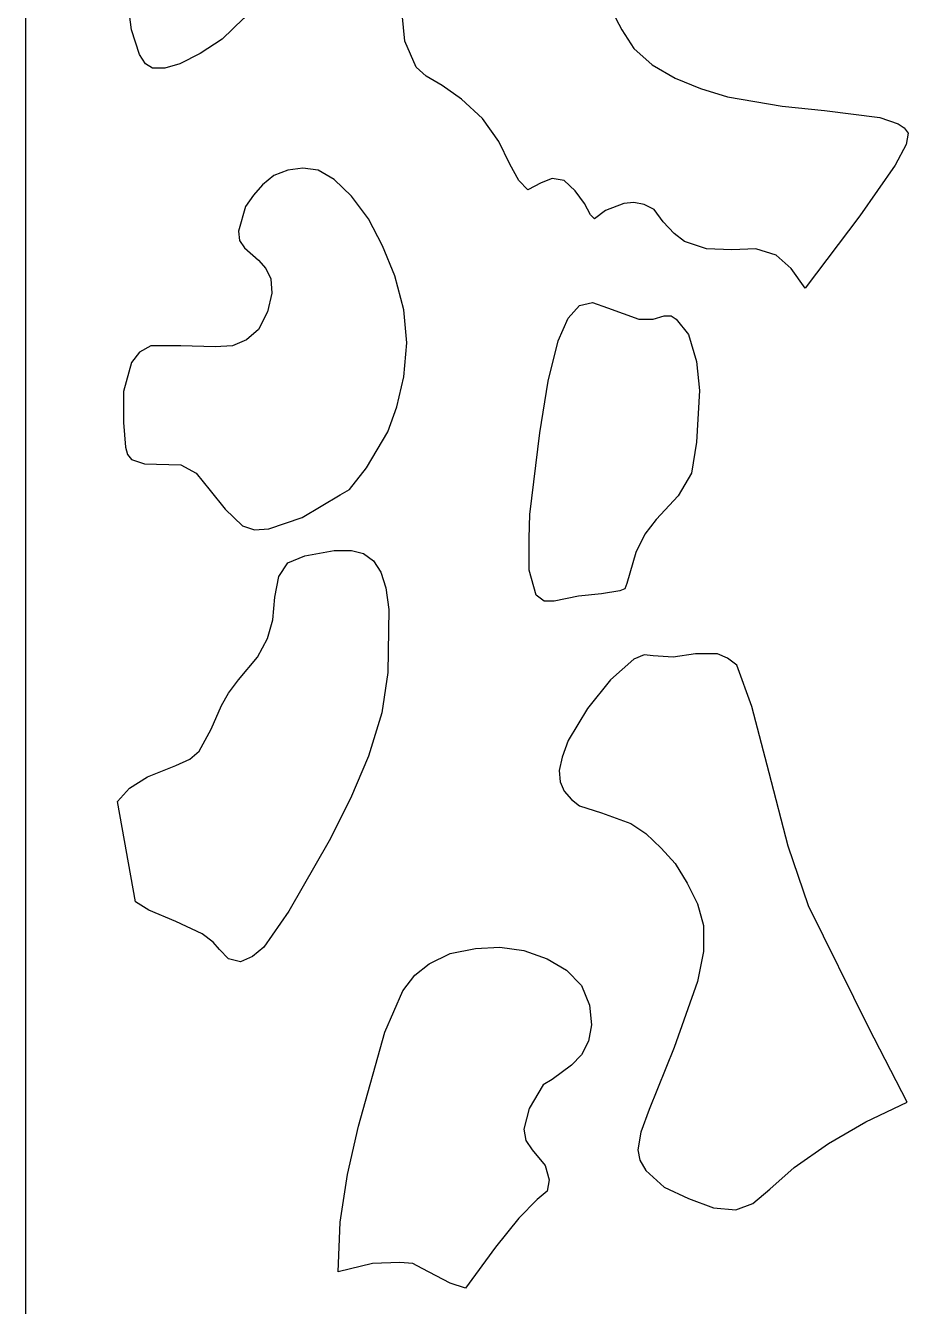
# Model space of a CAD drawing. Header units: centimetres. Extents: x -27 to -21, y -9 to 9.
# Drawn here: x -26.999 to -25.037, y 1.07 to 3.874 of the extents above; entities that cross this region are included whole.
import ezdxf

# ---------------------------------------------------------------- set-up
doc = ezdxf.new("R2010")
doc.units = ezdxf.units.CM
doc.header["$MEASUREMENT"] = 0
doc.layers.add('layer 1', color=7, linetype='Continuous')

msp = doc.modelspace()

# ---------------------------------------------------------------- linework, layer by layer
at = {"layer": 'layer 1', "color": 250, "lineweight": 30}
for points, knots in [([(-21.00043, -8.99444), (-21.00043, -8.99444), (-26.99914, -8.99536), (-26.99914, -8.99536), (-26.99914, -8.99536), (-26.99914, -8.99536), (-26.99914, 9.00077), (-26.99914, 9.00077), (-26.99914, 9.00077), (-26.99914, 9.00077), (-21.00043, 9.00077), (-21.00043, 9.00077), (-21.00043, 9.00077), (-21.00043, 9.00077), (-21.00043, -8.99444), (-21.00043, -8.99444)], [0, 0, 0, 0, 0.2, 0.2, 0.2, 0.2, 0.4, 0.4, 0.4, 0.4, 0.6, 0.6, 0.6, 0.6, 1, 1, 1, 1]), ([(-26.28629, 4.11784), (-26.28629, 4.11784), (-26.23097, 4.0522), (-26.23097, 4.0522), (-26.23097, 4.0522), (-26.23097, 4.0522), (-26.19364, 3.98896), (-26.19364, 3.98896), (-26.19364, 3.98896), (-26.19364, 3.98896), (-26.18264, 3.95946), (-26.18264, 3.95946), (-26.18264, 3.95946), (-26.18264, 3.95946), (-26.17798, 3.93014), (-26.17798, 3.93014), (-26.17798, 3.93014), (-26.17798, 3.93014), (-26.16931, 3.8396), (-26.16931, 3.8396), (-26.16931, 3.8396), (-26.16931, 3.8396), (-26.14499, 3.783), (-26.14499, 3.783), (-26.14499, 3.783), (-26.14499, 3.783), (-26.12299, 3.76272), (-26.12299, 3.76272), (-26.12299, 3.76272), (-26.12299, 3.76272), (-26.08766, 3.74243), (-26.08766, 3.74243), (-26.08766, 3.74243), (-26.08766, 3.74243), (-26.04567, 3.71293), (-26.04567, 3.71293), (-26.04567, 3.71293), (-26.04567, 3.71293), (-25.99935, 3.66997), (-25.99935, 3.66997), (-25.99935, 3.66997), (-25.99935, 3.66997), (-25.96402, 3.62018), (-25.96402, 3.62018), (-25.96402, 3.62018), (-25.96402, 3.62018), (-25.9397, 3.5704), (-25.9397, 3.5704), (-25.9397, 3.5704), (-25.9397, 3.5704), (-25.92003, 3.53426), (-25.92003, 3.53426), (-25.92003, 3.53426), (-25.92003, 3.53426), (-25.90004, 3.51398), (-25.90004, 3.51398), (-25.90004, 3.51398), (-25.90004, 3.51398), (-25.87138, 3.52965), (-25.87138, 3.52965), (-25.87138, 3.52965), (-25.87138, 3.52965), (-25.84705, 3.53887), (-25.84705, 3.53887), (-25.84705, 3.53887), (-25.84705, 3.53887), (-25.82072, 3.53426), (-25.82072, 3.53426), (-25.82072, 3.53426), (-25.82072, 3.53426), (-25.79639, 3.51158), (-25.79639, 3.51158), (-25.79639, 3.51158), (-25.79639, 3.51158), (-25.7764, 3.48448), (-25.7764, 3.48448), (-25.7764, 3.48448), (-25.7764, 3.48448), (-25.76307, 3.45958), (-25.76307, 3.45958), (-25.76307, 3.45958), (-25.76307, 3.45958), (-25.7544, 3.45055), (-25.7544, 3.45055), (-25.7544, 3.45055), (-25.7544, 3.45055), (-25.73008, 3.46862), (-25.73008, 3.46862), (-25.73008, 3.46862), (-25.73008, 3.46862), (-25.69042, 3.48448), (-25.69042, 3.48448), (-25.69042, 3.48448), (-25.69042, 3.48448), (-25.66842, 3.48669), (-25.66842, 3.48669), (-25.66842, 3.48669), (-25.66842, 3.48669), (-25.64609, 3.48226), (-25.64609, 3.48226), (-25.64609, 3.48226), (-25.64609, 3.48226), (-25.6241, 3.47102), (-25.6241, 3.47102), (-25.6241, 3.47102), (-25.6241, 3.47102), (-25.60444, 3.44373), (-25.60444, 3.44373), (-25.60444, 3.44373), (-25.60444, 3.44373), (-25.58011, 3.41883), (-25.58011, 3.41883), (-25.58011, 3.41883), (-25.58011, 3.41883), (-25.55778, 3.40076), (-25.55778, 3.40076), (-25.55778, 3.40076), (-25.55778, 3.40076), (-25.50946, 3.38491), (-25.50946, 3.38491), (-25.50946, 3.38491), (-25.50946, 3.38491), (-25.45413, 3.38269), (-25.45413, 3.38269), (-25.45413, 3.38269), (-25.45413, 3.38269), (-25.40115, 3.38491), (-25.40115, 3.38491), (-25.40115, 3.38491), (-25.40115, 3.38491), (-25.35716, 3.37145), (-25.35716, 3.37145), (-25.35716, 3.37145), (-25.35716, 3.37145), (-25.32416, 3.34194), (-25.32416, 3.34194), (-25.32416, 3.34194), (-25.32416, 3.34194), (-25.29317, 3.29898), (-25.29317, 3.29898), (-25.29317, 3.29898), (-25.29317, 3.29898), (-25.17386, 3.45737), (-25.17386, 3.45737), (-25.17386, 3.45737), (-25.17386, 3.45737), (-25.09655, 3.56819), (-25.09655, 3.56819), (-25.09655, 3.56819), (-25.09655, 3.56819), (-25.07255, 3.61336), (-25.07255, 3.61336), (-25.07255, 3.61336), (-25.07255, 3.61336), (-25.06788, 3.63825), (-25.06788, 3.63825), (-25.06788, 3.63825), (-25.06788, 3.63825), (-25.07688, 3.64969), (-25.07688, 3.64969), (-25.07688, 3.64969), (-25.07688, 3.64969), (-25.09021, 3.65872), (-25.09021, 3.65872), (-25.09021, 3.65872), (-25.09021, 3.65872), (-25.12987, 3.67218), (-25.12987, 3.67218), (-25.12987, 3.67218), (-25.12987, 3.67218), (-25.25118, 3.68804), (-25.25118, 3.68804), (-25.25118, 3.68804), (-25.25118, 3.68804), (-25.34383, 3.69707), (-25.34383, 3.69707), (-25.34383, 3.69707), (-25.34383, 3.69707), (-25.46313, 3.71754), (-25.46313, 3.71754), (-25.46313, 3.71754), (-25.46313, 3.71754), (-25.52279, 3.73561), (-25.52279, 3.73561), (-25.52279, 3.73561), (-25.52279, 3.73561), (-25.57777, 3.75829), (-25.57777, 3.75829), (-25.57777, 3.75829), (-25.57777, 3.75829), (-25.62843, 3.78761), (-25.62843, 3.78761), (-25.62843, 3.78761), (-25.62843, 3.78761), (-25.66842, 3.82375), (-25.66842, 3.82375), (-25.66842, 3.82375), (-25.66842, 3.82375), (-25.69475, 3.8645), (-25.69475, 3.8645), (-25.69475, 3.8645), (-25.69475, 3.8645), (-25.71475, 3.90303), (-25.71475, 3.90303), (-25.71475, 3.90303), (-25.71475, 3.90303), (-25.73241, 3.96628), (-25.73241, 3.96628), (-25.73241, 3.96628), (-25.73241, 3.96628), (-25.73441, 4.00703), (-25.73441, 4.00703), (-25.73441, 4.00703), (-25.73441, 4.00703), (-25.73241, 4.02288), (-25.73241, 4.02288), (-25.73241, 4.02288), (-25.73241, 4.02288), (-25.75674, 4.04556), (-25.75674, 4.04556), (-25.75674, 4.04556), (-25.75674, 4.04556), (-25.80306, 4.09977), (-25.80306, 4.09977), (-25.80306, 4.09977), (-25.80306, 4.09977), (-25.85605, 4.1857), (-25.85605, 4.1857), (-25.85605, 4.1857), (-25.85605, 4.1857), (-25.88238, 4.23548), (-25.88238, 4.23548), (-25.88238, 4.23548), (-25.88238, 4.23548), (-25.90004, 4.29209), (-25.90004, 4.29209), (-25.90004, 4.29209), (-25.90004, 4.29209), (-25.91337, 4.39608), (-25.91337, 4.39608), (-25.91337, 4.39608), (-25.91337, 4.39608), (-25.9087, 4.47979), (-25.9087, 4.47979), (-25.9087, 4.47979), (-25.9087, 4.47979), (-25.90437, 4.55668), (-25.90437, 4.55668), (-25.90437, 4.55668), (-25.90437, 4.55668), (-25.9087, 4.6404), (-25.9087, 4.6404), (-25.9087, 4.6404), (-25.9087, 4.6404), (-25.92637, 4.67893), (-25.92637, 4.67893), (-25.92637, 4.67893), (-25.92637, 4.67893), (-25.95736, 4.71046), (-25.95736, 4.71046), (-25.95736, 4.71046), (-25.95736, 4.71046), (-25.99702, 4.73093), (-25.99702, 4.73093), (-25.99702, 4.73093), (-25.99702, 4.73093), (-26.04801, 4.74218), (-26.04801, 4.74218), (-26.04801, 4.74218), (-26.04801, 4.74218), (-26.09633, 4.74218), (-26.09633, 4.74218), (-26.09633, 4.74218), (-26.09633, 4.74218), (-26.14265, 4.73535), (-26.14265, 4.73535), (-26.14265, 4.73535), (-26.14265, 4.73535), (-26.18464, 4.71728), (-26.18464, 4.71728), (-26.18464, 4.71728), (-26.18464, 4.71728), (-26.2113, 4.69239), (-26.2113, 4.69239), (-26.2113, 4.69239), (-26.2113, 4.69239), (-26.22663, 4.66068), (-26.22663, 4.66068), (-26.22663, 4.66068), (-26.22663, 4.66068), (-26.23563, 4.62675), (-26.23563, 4.62675), (-26.23563, 4.62675), (-26.23563, 4.62675), (-26.23763, 4.55447), (-26.23763, 4.55447), (-26.23763, 4.55447), (-26.23763, 4.55447), (-26.23763, 4.4844), (-26.23763, 4.4844), (-26.23763, 4.4844), (-26.23763, 4.4844), (-26.2443, 4.45048), (-26.2443, 4.45048), (-26.2443, 4.45048), (-26.2443, 4.45048), (-26.25963, 4.41655), (-26.25963, 4.41655), (-26.25963, 4.41655), (-26.25963, 4.41655), (-26.32395, 4.30795), (-26.32395, 4.30795), (-26.32395, 4.30795), (-26.32395, 4.30795), (-26.34128, 4.26259), (-26.34128, 4.26259), (-26.34128, 4.26259), (-26.34128, 4.26259), (-26.34594, 4.21962), (-26.34594, 4.21962), (-26.34594, 4.21962), (-26.34594, 4.21962), (-26.33494, 4.17888), (-26.33494, 4.17888), (-26.33494, 4.17888), (-26.33494, 4.17888), (-26.31495, 4.14735), (-26.31495, 4.14735), (-26.31495, 4.14735), (-26.31495, 4.14735), (-26.28629, 4.11784), (-26.28629, 4.11784)], [0, 0, 0, 0, 0.0119048, 0.0119048, 0.0119048, 0.0119048, 0.0238095, 0.0238095, 0.0238095, 0.0238095, 0.0357143, 0.0357143, 0.0357143, 0.0357143, 0.047619, 0.047619, 0.047619, 0.047619, 0.0595238, 0.0595238, 0.0595238, 0.0595238, 0.0714286, 0.0714286, 0.0714286, 0.0714286, 0.0833333, 0.0833333, 0.0833333, 0.0833333, 0.0952381, 0.0952381, 0.0952381, 0.0952381, 0.1071429, 0.1071429, 0.1071429, 0.1071429, 0.1190476, 0.1190476, 0.1190476, 0.1190476, 0.1309524, 0.1309524, 0.1309524, 0.1309524, 0.1428571, 0.1428571, 0.1428571, 0.1428571, 0.1547619, 0.1547619, 0.1547619, 0.1547619, 0.1666667, 0.1666667, 0.1666667, 0.1666667, 0.1785714, 0.1785714, 0.1785714, 0.1785714, 0.1904762, 0.1904762, 0.1904762, 0.1904762, 0.202381, 0.202381, 0.202381, 0.202381, 0.2142857, 0.2142857, 0.2142857, 0.2142857, 0.2261905, 0.2261905, 0.2261905, 0.2261905, 0.2380952, 0.2380952, 0.2380952, 0.2380952, 0.25, 0.25, 0.25, 0.25, 0.2619048, 0.2619048, 0.2619048, 0.2619048, 0.2738095, 0.2738095, 0.2738095, 0.2738095, 0.2857143, 0.2857143, 0.2857143, 0.2857143, 0.297619, 0.297619, 0.297619, 0.297619, 0.3095238, 0.3095238, 0.3095238, 0.3095238, 0.3214286, 0.3214286, 0.3214286, 0.3214286, 0.3333333, 0.3333333, 0.3333333, 0.3333333, 0.3452381, 0.3452381, 0.3452381, 0.3452381, 0.3571429, 0.3571429, 0.3571429, 0.3571429, 0.3690476, 0.3690476, 0.3690476, 0.3690476, 0.3809524, 0.3809524, 0.3809524, 0.3809524, 0.3928571, 0.3928571, 0.3928571, 0.3928571, 0.4047619, 0.4047619, 0.4047619, 0.4047619, 0.4166667, 0.4166667, 0.4166667, 0.4166667, 0.4285714, 0.4285714, 0.4285714, 0.4285714, 0.4404762, 0.4404762, 0.4404762, 0.4404762, 0.452381, 0.452381, 0.452381, 0.452381, 0.4642857, 0.4642857, 0.4642857, 0.4642857, 0.4761905, 0.4761905, 0.4761905, 0.4761905, 0.4880952, 0.4880952, 0.4880952, 0.4880952, 0.5, 0.5, 0.5, 0.5, 0.5119048, 0.5119048, 0.5119048, 0.5119048, 0.5238095, 0.5238095, 0.5238095, 0.5238095, 0.5357143, 0.5357143, 0.5357143, 0.5357143, 0.547619, 0.547619, 0.547619, 0.547619, 0.5595238, 0.5595238, 0.5595238, 0.5595238, 0.5714286, 0.5714286, 0.5714286, 0.5714286, 0.5833333, 0.5833333, 0.5833333, 0.5833333, 0.5952381, 0.5952381, 0.5952381, 0.5952381, 0.6071429, 0.6071429, 0.6071429, 0.6071429, 0.6190476, 0.6190476, 0.6190476, 0.6190476, 0.6309524, 0.6309524, 0.6309524, 0.6309524, 0.6428571, 0.6428571, 0.6428571, 0.6428571, 0.6547619, 0.6547619, 0.6547619, 0.6547619, 0.6666667, 0.6666667, 0.6666667, 0.6666667, 0.6785714, 0.6785714, 0.6785714, 0.6785714, 0.6904762, 0.6904762, 0.6904762, 0.6904762, 0.702381, 0.702381, 0.702381, 0.702381, 0.7142857, 0.7142857, 0.7142857, 0.7142857, 0.7261905, 0.7261905, 0.7261905, 0.7261905, 0.7380952, 0.7380952, 0.7380952, 0.7380952, 0.75, 0.75, 0.75, 0.75, 0.7619048, 0.7619048, 0.7619048, 0.7619048, 0.7738095, 0.7738095, 0.7738095, 0.7738095, 0.7857143, 0.7857143, 0.7857143, 0.7857143, 0.797619, 0.797619, 0.797619, 0.797619, 0.8095238, 0.8095238, 0.8095238, 0.8095238, 0.8214286, 0.8214286, 0.8214286, 0.8214286, 0.8333333, 0.8333333, 0.8333333, 0.8333333, 0.8452381, 0.8452381, 0.8452381, 0.8452381, 0.8571429, 0.8571429, 0.8571429, 0.8571429, 0.8690476, 0.8690476, 0.8690476, 0.8690476, 0.8809524, 0.8809524, 0.8809524, 0.8809524, 0.8928571, 0.8928571, 0.8928571, 0.8928571, 0.9047619, 0.9047619, 0.9047619, 0.9047619, 0.9166667, 0.9166667, 0.9166667, 0.9166667, 0.9285714, 0.9285714, 0.9285714, 0.9285714, 0.9404762, 0.9404762, 0.9404762, 0.9404762, 0.952381, 0.952381, 0.952381, 0.952381, 0.9642857, 0.9642857, 0.9642857, 0.9642857, 0.9761905, 0.9761905, 0.9761905, 0.9761905, 1, 1, 1, 1]), ([(-26.7212, 3.78078), (-26.7212, 3.78078), (-26.69453, 3.78078), (-26.69453, 3.78078), (-26.69453, 3.78078), (-26.69453, 3.78078), (-26.66154, 3.78982), (-26.66154, 3.78982), (-26.66154, 3.78982), (-26.66154, 3.78982), (-26.61722, 3.8125), (-26.61722, 3.8125), (-26.61722, 3.8125), (-26.61722, 3.8125), (-26.56889, 3.84421), (-26.56889, 3.84421), (-26.56889, 3.84421), (-26.56889, 3.84421), (-26.52257, 3.88939), (-26.52257, 3.88939), (-26.52257, 3.88939), (-26.52257, 3.88939), (-26.47825, 3.94139), (-26.47825, 3.94139), (-26.47825, 3.94139), (-26.47825, 3.94139), (-26.44092, 4.00481), (-26.44092, 4.00481), (-26.44092, 4.00481), (-26.44092, 4.00481), (-26.41193, 4.07709), (-26.41193, 4.07709), (-26.41193, 4.07709), (-26.41193, 4.07709), (-26.40093, 4.14274), (-26.40093, 4.14274), (-26.40093, 4.14274), (-26.40093, 4.14274), (-26.4076, 4.19031), (-26.4076, 4.19031), (-26.4076, 4.19031), (-26.4076, 4.19031), (-26.42759, 4.22184), (-26.42759, 4.22184), (-26.42759, 4.22184), (-26.42759, 4.22184), (-26.46058, 4.24009), (-26.46058, 4.24009), (-26.46058, 4.24009), (-26.46058, 4.24009), (-26.49591, 4.24913), (-26.49591, 4.24913), (-26.49591, 4.24913), (-26.49591, 4.24913), (-26.53557, 4.24913), (-26.53557, 4.24913), (-26.53557, 4.24913), (-26.53557, 4.24913), (-26.60422, 4.24009), (-26.60422, 4.24009), (-26.60422, 4.24009), (-26.60422, 4.24009), (-26.63055, 4.22866), (-26.63055, 4.22866), (-26.63055, 4.22866), (-26.63055, 4.22866), (-26.66154, 4.20616), (-26.66154, 4.20616), (-26.66154, 4.20616), (-26.66154, 4.20616), (-26.71886, 4.14052), (-26.71886, 4.14052), (-26.71886, 4.14052), (-26.71886, 4.14052), (-26.76285, 4.06585), (-26.76285, 4.06585), (-26.76285, 4.06585), (-26.76285, 4.06585), (-26.77418, 4.02971), (-26.77418, 4.02971), (-26.77418, 4.02971), (-26.77418, 4.02971), (-26.77852, 3.99578), (-26.77852, 3.99578), (-26.77852, 3.99578), (-26.77852, 3.99578), (-26.77618, 3.93235), (-26.77618, 3.93235), (-26.77618, 3.93235), (-26.77618, 3.93235), (-26.76752, 3.8645), (-26.76752, 3.8645), (-26.76752, 3.8645), (-26.76752, 3.8645), (-26.74986, 3.81029), (-26.74986, 3.81029), (-26.74986, 3.81029), (-26.74986, 3.81029), (-26.73653, 3.78982), (-26.73653, 3.78982), (-26.73653, 3.78982), (-26.73653, 3.78982), (-26.7212, 3.78078), (-26.7212, 3.78078)], [0, 0, 0, 0, 0.037037, 0.037037, 0.037037, 0.037037, 0.0740741, 0.0740741, 0.0740741, 0.0740741, 0.1111111, 0.1111111, 0.1111111, 0.1111111, 0.1481481, 0.1481481, 0.1481481, 0.1481481, 0.1851852, 0.1851852, 0.1851852, 0.1851852, 0.2222222, 0.2222222, 0.2222222, 0.2222222, 0.2592593, 0.2592593, 0.2592593, 0.2592593, 0.2962963, 0.2962963, 0.2962963, 0.2962963, 0.3333333, 0.3333333, 0.3333333, 0.3333333, 0.3703704, 0.3703704, 0.3703704, 0.3703704, 0.4074074, 0.4074074, 0.4074074, 0.4074074, 0.4444444, 0.4444444, 0.4444444, 0.4444444, 0.4814815, 0.4814815, 0.4814815, 0.4814815, 0.5185185, 0.5185185, 0.5185185, 0.5185185, 0.5555556, 0.5555556, 0.5555556, 0.5555556, 0.5925926, 0.5925926, 0.5925926, 0.5925926, 0.6296296, 0.6296296, 0.6296296, 0.6296296, 0.6666667, 0.6666667, 0.6666667, 0.6666667, 0.7037037, 0.7037037, 0.7037037, 0.7037037, 0.7407407, 0.7407407, 0.7407407, 0.7407407, 0.7777778, 0.7777778, 0.7777778, 0.7777778, 0.8148148, 0.8148148, 0.8148148, 0.8148148, 0.8518519, 0.8518519, 0.8518519, 0.8518519, 0.8888889, 0.8888889, 0.8888889, 0.8888889, 0.9259259, 0.9259259, 0.9259259, 0.9259259, 1, 1, 1, 1]), ([(-26.72553, 3.17231), (-26.72553, 3.17231), (-26.65921, 3.17231), (-26.65921, 3.17231), (-26.65921, 3.17231), (-26.65921, 3.17231), (-26.58422, 3.1701), (-26.58422, 3.1701), (-26.58422, 3.1701), (-26.58422, 3.1701), (-26.54657, 3.17231), (-26.54657, 3.17231), (-26.54657, 3.17231), (-26.54657, 3.17231), (-26.51591, 3.18595), (-26.51591, 3.18595), (-26.51591, 3.18595), (-26.51591, 3.18595), (-26.48925, 3.20845), (-26.48925, 3.20845), (-26.48925, 3.20845), (-26.48925, 3.20845), (-26.46958, 3.24699), (-26.46958, 3.24699), (-26.46958, 3.24699), (-26.46958, 3.24699), (-26.46058, 3.28774), (-26.46058, 3.28774), (-26.46058, 3.28774), (-26.46058, 3.28774), (-26.46292, 3.31945), (-26.46292, 3.31945), (-26.46292, 3.31945), (-26.46292, 3.31945), (-26.47392, 3.34194), (-26.47392, 3.34194), (-26.47392, 3.34194), (-26.47392, 3.34194), (-26.48925, 3.36001), (-26.48925, 3.36001), (-26.48925, 3.36001), (-26.48925, 3.36001), (-26.52024, 3.3873), (-26.52024, 3.3873), (-26.52024, 3.3873), (-26.52024, 3.3873), (-26.53124, 3.40298), (-26.53124, 3.40298), (-26.53124, 3.40298), (-26.53124, 3.40298), (-26.53357, 3.42344), (-26.53357, 3.42344), (-26.53357, 3.42344), (-26.53357, 3.42344), (-26.51791, 3.47765), (-26.51791, 3.47765), (-26.51791, 3.47765), (-26.51791, 3.47765), (-26.50024, 3.50255), (-26.50024, 3.50255), (-26.50024, 3.50255), (-26.50024, 3.50255), (-26.48058, 3.52523), (-26.48058, 3.52523), (-26.48058, 3.52523), (-26.48058, 3.52523), (-26.45625, 3.54551), (-26.45625, 3.54551), (-26.45625, 3.54551), (-26.45625, 3.54551), (-26.42526, 3.55694), (-26.42526, 3.55694), (-26.42526, 3.55694), (-26.42526, 3.55694), (-26.39227, 3.56136), (-26.39227, 3.56136), (-26.39227, 3.56136), (-26.39227, 3.56136), (-26.35894, 3.55694), (-26.35894, 3.55694), (-26.35894, 3.55694), (-26.35894, 3.55694), (-26.32395, 3.53647), (-26.32395, 3.53647), (-26.32395, 3.53647), (-26.32395, 3.53647), (-26.28629, 3.50033), (-26.28629, 3.50033), (-26.28629, 3.50033), (-26.28629, 3.50033), (-26.24863, 3.45055), (-26.24863, 3.45055), (-26.24863, 3.45055), (-26.24863, 3.45055), (-26.21797, 3.39173), (-26.21797, 3.39173), (-26.21797, 3.39173), (-26.21797, 3.39173), (-26.19131, 3.32609), (-26.19131, 3.32609), (-26.19131, 3.32609), (-26.19131, 3.32609), (-26.17165, 3.25141), (-26.17165, 3.25141), (-26.17165, 3.25141), (-26.17165, 3.25141), (-26.16498, 3.17913), (-26.16498, 3.17913), (-26.16498, 3.17913), (-26.16498, 3.17913), (-26.17165, 3.10445), (-26.17165, 3.10445), (-26.17165, 3.10445), (-26.17165, 3.10445), (-26.18698, 3.03881), (-26.18698, 3.03881), (-26.18698, 3.03881), (-26.18698, 3.03881), (-26.20697, 2.9846), (-26.20697, 2.9846), (-26.20697, 2.9846), (-26.20697, 2.9846), (-26.2533, 2.90532), (-26.2533, 2.90532), (-26.2533, 2.90532), (-26.2533, 2.90532), (-26.29062, 2.85793), (-26.29062, 2.85793), (-26.29062, 2.85793), (-26.29062, 2.85793), (-26.31062, 2.8465), (-26.31062, 2.8465), (-26.31062, 2.8465), (-26.31062, 2.8465), (-26.39427, 2.7969), (-26.39427, 2.7969), (-26.39427, 2.7969), (-26.39427, 2.7969), (-26.46725, 2.77201), (-26.46725, 2.77201), (-26.46725, 2.77201), (-26.46725, 2.77201), (-26.49824, 2.76961), (-26.49824, 2.76961), (-26.49824, 2.76961), (-26.49824, 2.76961), (-26.52457, 2.77864), (-26.52457, 2.77864), (-26.52457, 2.77864), (-26.52457, 2.77864), (-26.56223, 2.81497), (-26.56223, 2.81497), (-26.56223, 2.81497), (-26.56223, 2.81497), (-26.59522, 2.85572), (-26.59522, 2.85572), (-26.59522, 2.85572), (-26.59522, 2.85572), (-26.62622, 2.89407), (-26.62622, 2.89407), (-26.62622, 2.89407), (-26.62622, 2.89407), (-26.65921, 2.91214), (-26.65921, 2.91214), (-26.65921, 2.91214), (-26.65921, 2.91214), (-26.73886, 2.91454), (-26.73886, 2.91454), (-26.73886, 2.91454), (-26.73886, 2.91454), (-26.76752, 2.92357), (-26.76752, 2.92357), (-26.76752, 2.92357), (-26.76752, 2.92357), (-26.77618, 2.93482), (-26.77618, 2.93482), (-26.77618, 2.93482), (-26.77618, 2.93482), (-26.78052, 2.95068), (-26.78052, 2.95068), (-26.78052, 2.95068), (-26.78052, 2.95068), (-26.78518, 3.00489), (-26.78518, 3.00489), (-26.78518, 3.00489), (-26.78518, 3.00489), (-26.78518, 3.07274), (-26.78518, 3.07274), (-26.78518, 3.07274), (-26.78518, 3.07274), (-26.76752, 3.13617), (-26.76752, 3.13617), (-26.76752, 3.13617), (-26.76752, 3.13617), (-26.74986, 3.15866), (-26.74986, 3.15866), (-26.74986, 3.15866), (-26.74986, 3.15866), (-26.72553, 3.17231), (-26.72553, 3.17231)], [0, 0, 0, 0, 0.0196078, 0.0196078, 0.0196078, 0.0196078, 0.0392157, 0.0392157, 0.0392157, 0.0392157, 0.0588235, 0.0588235, 0.0588235, 0.0588235, 0.0784314, 0.0784314, 0.0784314, 0.0784314, 0.0980392, 0.0980392, 0.0980392, 0.0980392, 0.1176471, 0.1176471, 0.1176471, 0.1176471, 0.1372549, 0.1372549, 0.1372549, 0.1372549, 0.1568627, 0.1568627, 0.1568627, 0.1568627, 0.1764706, 0.1764706, 0.1764706, 0.1764706, 0.1960784, 0.1960784, 0.1960784, 0.1960784, 0.2156863, 0.2156863, 0.2156863, 0.2156863, 0.2352941, 0.2352941, 0.2352941, 0.2352941, 0.254902, 0.254902, 0.254902, 0.254902, 0.2745098, 0.2745098, 0.2745098, 0.2745098, 0.2941176, 0.2941176, 0.2941176, 0.2941176, 0.3137255, 0.3137255, 0.3137255, 0.3137255, 0.3333333, 0.3333333, 0.3333333, 0.3333333, 0.3529412, 0.3529412, 0.3529412, 0.3529412, 0.372549, 0.372549, 0.372549, 0.372549, 0.3921569, 0.3921569, 0.3921569, 0.3921569, 0.4117647, 0.4117647, 0.4117647, 0.4117647, 0.4313725, 0.4313725, 0.4313725, 0.4313725, 0.4509804, 0.4509804, 0.4509804, 0.4509804, 0.4705882, 0.4705882, 0.4705882, 0.4705882, 0.4901961, 0.4901961, 0.4901961, 0.4901961, 0.5098039, 0.5098039, 0.5098039, 0.5098039, 0.5294118, 0.5294118, 0.5294118, 0.5294118, 0.5490196, 0.5490196, 0.5490196, 0.5490196, 0.5686275, 0.5686275, 0.5686275, 0.5686275, 0.5882353, 0.5882353, 0.5882353, 0.5882353, 0.6078431, 0.6078431, 0.6078431, 0.6078431, 0.627451, 0.627451, 0.627451, 0.627451, 0.6470588, 0.6470588, 0.6470588, 0.6470588, 0.6666667, 0.6666667, 0.6666667, 0.6666667, 0.6862745, 0.6862745, 0.6862745, 0.6862745, 0.7058824, 0.7058824, 0.7058824, 0.7058824, 0.7254902, 0.7254902, 0.7254902, 0.7254902, 0.745098, 0.745098, 0.745098, 0.745098, 0.7647059, 0.7647059, 0.7647059, 0.7647059, 0.7843137, 0.7843137, 0.7843137, 0.7843137, 0.8039216, 0.8039216, 0.8039216, 0.8039216, 0.8235294, 0.8235294, 0.8235294, 0.8235294, 0.8431373, 0.8431373, 0.8431373, 0.8431373, 0.8627451, 0.8627451, 0.8627451, 0.8627451, 0.8823529, 0.8823529, 0.8823529, 0.8823529, 0.9019608, 0.9019608, 0.9019608, 0.9019608, 0.9215686, 0.9215686, 0.9215686, 0.9215686, 0.9411765, 0.9411765, 0.9411765, 0.9411765, 0.9607843, 0.9607843, 0.9607843, 0.9607843, 1, 1, 1, 1]), ([(-25.84272, 2.61362), (-25.84272, 2.61362), (-25.78973, 2.62487), (-25.78973, 2.62487), (-25.78973, 2.62487), (-25.78973, 2.62487), (-25.73907, 2.62948), (-25.73907, 2.62948), (-25.73907, 2.62948), (-25.73907, 2.62948), (-25.69908, 2.6363), (-25.69908, 2.6363), (-25.69908, 2.6363), (-25.69908, 2.6363), (-25.68808, 2.64072), (-25.68808, 2.64072), (-25.68808, 2.64072), (-25.68808, 2.64072), (-25.68375, 2.65197), (-25.68375, 2.65197), (-25.68375, 2.65197), (-25.68375, 2.65197), (-25.66376, 2.71982), (-25.66376, 2.71982), (-25.66376, 2.71982), (-25.66376, 2.71982), (-25.64409, 2.76057), (-25.64409, 2.76057), (-25.64409, 2.76057), (-25.64409, 2.76057), (-25.61977, 2.79229), (-25.61977, 2.79229), (-25.61977, 2.79229), (-25.61977, 2.79229), (-25.57111, 2.84429), (-25.57111, 2.84429), (-25.57111, 2.84429), (-25.57111, 2.84429), (-25.54245, 2.89407), (-25.54245, 2.89407), (-25.54245, 2.89407), (-25.54245, 2.89407), (-25.53145, 2.96192), (-25.53145, 2.96192), (-25.53145, 2.96192), (-25.53145, 2.96192), (-25.52479, 3.07514), (-25.52479, 3.07514), (-25.52479, 3.07514), (-25.52479, 3.07514), (-25.53145, 3.13838), (-25.53145, 3.13838), (-25.53145, 3.13838), (-25.53145, 3.13838), (-25.54911, 3.1972), (-25.54911, 3.1972), (-25.54911, 3.1972), (-25.54911, 3.1972), (-25.57544, 3.23113), (-25.57544, 3.23113), (-25.57544, 3.23113), (-25.57544, 3.23113), (-25.58677, 3.23795), (-25.58677, 3.23795), (-25.58677, 3.23795), (-25.58677, 3.23795), (-25.6021, 3.23795), (-25.6021, 3.23795), (-25.6021, 3.23795), (-25.6021, 3.23795), (-25.62643, 3.23113), (-25.62643, 3.23113), (-25.62643, 3.23113), (-25.62643, 3.23113), (-25.65742, 3.23113), (-25.65742, 3.23113), (-25.65742, 3.23113), (-25.65742, 3.23113), (-25.72574, 3.25602), (-25.72574, 3.25602), (-25.72574, 3.25602), (-25.72574, 3.25602), (-25.75874, 3.26727), (-25.75874, 3.26727), (-25.75874, 3.26727), (-25.75874, 3.26727), (-25.7874, 3.26063), (-25.7874, 3.26063), (-25.7874, 3.26063), (-25.7874, 3.26063), (-25.81172, 3.23334), (-25.81172, 3.23334), (-25.81172, 3.23334), (-25.81172, 3.23334), (-25.83372, 3.18356), (-25.83372, 3.18356), (-25.83372, 3.18356), (-25.83372, 3.18356), (-25.85605, 3.09542), (-25.85605, 3.09542), (-25.85605, 3.09542), (-25.85605, 3.09542), (-25.87371, 2.98239), (-25.87371, 2.98239), (-25.87371, 2.98239), (-25.87371, 2.98239), (-25.89571, 2.80354), (-25.89571, 2.80354), (-25.89571, 2.80354), (-25.89571, 2.80354), (-25.89771, 2.75154), (-25.89771, 2.75154), (-25.89771, 2.75154), (-25.89771, 2.75154), (-25.89771, 2.68147), (-25.89771, 2.68147), (-25.89771, 2.68147), (-25.89771, 2.68147), (-25.88238, 2.62708), (-25.88238, 2.62708), (-25.88238, 2.62708), (-25.88238, 2.62708), (-25.86471, 2.61362), (-25.86471, 2.61362), (-25.86471, 2.61362), (-25.86471, 2.61362), (-25.84272, 2.61362), (-25.84272, 2.61362)], [0, 0, 0, 0, 0.030303, 0.030303, 0.030303, 0.030303, 0.0606061, 0.0606061, 0.0606061, 0.0606061, 0.0909091, 0.0909091, 0.0909091, 0.0909091, 0.1212121, 0.1212121, 0.1212121, 0.1212121, 0.1515152, 0.1515152, 0.1515152, 0.1515152, 0.1818182, 0.1818182, 0.1818182, 0.1818182, 0.2121212, 0.2121212, 0.2121212, 0.2121212, 0.2424242, 0.2424242, 0.2424242, 0.2424242, 0.2727273, 0.2727273, 0.2727273, 0.2727273, 0.3030303, 0.3030303, 0.3030303, 0.3030303, 0.3333333, 0.3333333, 0.3333333, 0.3333333, 0.3636364, 0.3636364, 0.3636364, 0.3636364, 0.3939394, 0.3939394, 0.3939394, 0.3939394, 0.4242424, 0.4242424, 0.4242424, 0.4242424, 0.4545455, 0.4545455, 0.4545455, 0.4545455, 0.4848485, 0.4848485, 0.4848485, 0.4848485, 0.5151515, 0.5151515, 0.5151515, 0.5151515, 0.5454545, 0.5454545, 0.5454545, 0.5454545, 0.5757576, 0.5757576, 0.5757576, 0.5757576, 0.6060606, 0.6060606, 0.6060606, 0.6060606, 0.6363636, 0.6363636, 0.6363636, 0.6363636, 0.6666667, 0.6666667, 0.6666667, 0.6666667, 0.6969697, 0.6969697, 0.6969697, 0.6969697, 0.7272727, 0.7272727, 0.7272727, 0.7272727, 0.7575758, 0.7575758, 0.7575758, 0.7575758, 0.7878788, 0.7878788, 0.7878788, 0.7878788, 0.8181818, 0.8181818, 0.8181818, 0.8181818, 0.8484848, 0.8484848, 0.8484848, 0.8484848, 0.8787879, 0.8787879, 0.8787879, 0.8787879, 0.9090909, 0.9090909, 0.9090909, 0.9090909, 0.9393939, 0.9393939, 0.9393939, 0.9393939, 1, 1, 1, 1]), ([(-26.75852, 1.95536), (-26.75852, 1.95536), (-26.72986, 1.93729), (-26.72986, 1.93729), (-26.72986, 1.93729), (-26.72986, 1.93729), (-26.67021, 1.9124), (-26.67021, 1.9124), (-26.67021, 1.9124), (-26.67021, 1.9124), (-26.61289, 1.88529), (-26.61289, 1.88529), (-26.61289, 1.88529), (-26.61289, 1.88529), (-26.58856, 1.86704), (-26.58856, 1.86704), (-26.58856, 1.86704), (-26.58856, 1.86704), (-26.57523, 1.85136), (-26.57523, 1.85136), (-26.57523, 1.85136), (-26.57523, 1.85136), (-26.55556, 1.8309), (-26.55556, 1.8309), (-26.55556, 1.8309), (-26.55556, 1.8309), (-26.5289, 1.82407), (-26.5289, 1.82407), (-26.5289, 1.82407), (-26.5289, 1.82407), (-26.50258, 1.83551), (-26.50258, 1.83551), (-26.50258, 1.83551), (-26.50258, 1.83551), (-26.47825, 1.85579), (-26.47825, 1.85579), (-26.47825, 1.85579), (-26.47825, 1.85579), (-26.42326, 1.93489), (-26.42326, 1.93489), (-26.42326, 1.93489), (-26.42326, 1.93489), (-26.33494, 2.08885), (-26.33494, 2.08885), (-26.33494, 2.08885), (-26.33494, 2.08885), (-26.28862, 2.1816), (-26.28862, 2.1816), (-26.28862, 2.1816), (-26.28862, 2.1816), (-26.24863, 2.27435), (-26.24863, 2.27435), (-26.24863, 2.27435), (-26.24863, 2.27435), (-26.21997, 2.36931), (-26.21997, 2.36931), (-26.21997, 2.36931), (-26.21997, 2.36931), (-26.20697, 2.45744), (-26.20697, 2.45744), (-26.20697, 2.45744), (-26.20697, 2.45744), (-26.20464, 2.59555), (-26.20464, 2.59555), (-26.20464, 2.59555), (-26.20464, 2.59555), (-26.2113, 2.64294), (-26.2113, 2.64294), (-26.2113, 2.64294), (-26.2113, 2.64294), (-26.2223, 2.67686), (-26.2223, 2.67686), (-26.2223, 2.67686), (-26.2223, 2.67686), (-26.23763, 2.70175), (-26.23763, 2.70175), (-26.23763, 2.70175), (-26.23763, 2.70175), (-26.25963, 2.71761), (-26.25963, 2.71761), (-26.25963, 2.71761), (-26.25963, 2.71761), (-26.28629, 2.72443), (-26.28629, 2.72443), (-26.28629, 2.72443), (-26.28629, 2.72443), (-26.32395, 2.72443), (-26.32395, 2.72443), (-26.32395, 2.72443), (-26.32395, 2.72443), (-26.38793, 2.71319), (-26.38793, 2.71319), (-26.38793, 2.71319), (-26.38793, 2.71319), (-26.42526, 2.69733), (-26.42526, 2.69733), (-26.42526, 2.69733), (-26.42526, 2.69733), (-26.44525, 2.66783), (-26.44525, 2.66783), (-26.44525, 2.66783), (-26.44525, 2.66783), (-26.45392, 2.62265), (-26.45392, 2.62265), (-26.45392, 2.62265), (-26.45392, 2.62265), (-26.45825, 2.57287), (-26.45825, 2.57287), (-26.45825, 2.57287), (-26.45825, 2.57287), (-26.46958, 2.53212), (-26.46958, 2.53212), (-26.46958, 2.53212), (-26.46958, 2.53212), (-26.49158, 2.49137), (-26.49158, 2.49137), (-26.49158, 2.49137), (-26.49158, 2.49137), (-26.53357, 2.44159), (-26.53357, 2.44159), (-26.53357, 2.44159), (-26.53357, 2.44159), (-26.55556, 2.41227), (-26.55556, 2.41227), (-26.55556, 2.41227), (-26.55556, 2.41227), (-26.57089, 2.38516), (-26.57089, 2.38516), (-26.57089, 2.38516), (-26.57089, 2.38516), (-26.59289, 2.33317), (-26.59289, 2.33317), (-26.59289, 2.33317), (-26.59289, 2.33317), (-26.61955, 2.28559), (-26.61955, 2.28559), (-26.61955, 2.28559), (-26.61955, 2.28559), (-26.63955, 2.26752), (-26.63955, 2.26752), (-26.63955, 2.26752), (-26.63955, 2.26752), (-26.67021, 2.25388), (-26.67021, 2.25388), (-26.67021, 2.25388), (-26.67021, 2.25388), (-26.73219, 2.22899), (-26.73219, 2.22899), (-26.73219, 2.22899), (-26.73219, 2.22899), (-26.77185, 2.2041), (-26.77185, 2.2041), (-26.77185, 2.2041), (-26.77185, 2.2041), (-26.79818, 2.17478), (-26.79818, 2.17478), (-26.79818, 2.17478), (-26.79818, 2.17478), (-26.75852, 1.95536), (-26.75852, 1.95536)], [0, 0, 0, 0, 0.0243902, 0.0243902, 0.0243902, 0.0243902, 0.0487805, 0.0487805, 0.0487805, 0.0487805, 0.0731707, 0.0731707, 0.0731707, 0.0731707, 0.097561, 0.097561, 0.097561, 0.097561, 0.1219512, 0.1219512, 0.1219512, 0.1219512, 0.1463415, 0.1463415, 0.1463415, 0.1463415, 0.1707317, 0.1707317, 0.1707317, 0.1707317, 0.195122, 0.195122, 0.195122, 0.195122, 0.2195122, 0.2195122, 0.2195122, 0.2195122, 0.2439024, 0.2439024, 0.2439024, 0.2439024, 0.2682927, 0.2682927, 0.2682927, 0.2682927, 0.2926829, 0.2926829, 0.2926829, 0.2926829, 0.3170732, 0.3170732, 0.3170732, 0.3170732, 0.3414634, 0.3414634, 0.3414634, 0.3414634, 0.3658537, 0.3658537, 0.3658537, 0.3658537, 0.3902439, 0.3902439, 0.3902439, 0.3902439, 0.4146341, 0.4146341, 0.4146341, 0.4146341, 0.4390244, 0.4390244, 0.4390244, 0.4390244, 0.4634146, 0.4634146, 0.4634146, 0.4634146, 0.4878049, 0.4878049, 0.4878049, 0.4878049, 0.5121951, 0.5121951, 0.5121951, 0.5121951, 0.5365854, 0.5365854, 0.5365854, 0.5365854, 0.5609756, 0.5609756, 0.5609756, 0.5609756, 0.5853659, 0.5853659, 0.5853659, 0.5853659, 0.6097561, 0.6097561, 0.6097561, 0.6097561, 0.6341463, 0.6341463, 0.6341463, 0.6341463, 0.6585366, 0.6585366, 0.6585366, 0.6585366, 0.6829268, 0.6829268, 0.6829268, 0.6829268, 0.7073171, 0.7073171, 0.7073171, 0.7073171, 0.7317073, 0.7317073, 0.7317073, 0.7317073, 0.7560976, 0.7560976, 0.7560976, 0.7560976, 0.7804878, 0.7804878, 0.7804878, 0.7804878, 0.804878, 0.804878, 0.804878, 0.804878, 0.8292683, 0.8292683, 0.8292683, 0.8292683, 0.8536585, 0.8536585, 0.8536585, 0.8536585, 0.8780488, 0.8780488, 0.8780488, 0.8780488, 0.902439, 0.902439, 0.902439, 0.902439, 0.9268293, 0.9268293, 0.9268293, 0.9268293, 0.9512195, 0.9512195, 0.9512195, 0.9512195, 1, 1, 1, 1]), ([(-25.65942, 1.41252), (-25.65942, 1.41252), (-25.65276, 1.45088), (-25.65276, 1.45088), (-25.65276, 1.45088), (-25.65276, 1.45088), (-25.6351, 1.50066), (-25.6351, 1.50066), (-25.6351, 1.50066), (-25.6351, 1.50066), (-25.58011, 1.63637), (-25.58011, 1.63637), (-25.58011, 1.63637), (-25.58011, 1.63637), (-25.52912, 1.78111), (-25.52912, 1.78111), (-25.52912, 1.78111), (-25.52912, 1.78111), (-25.51612, 1.84675), (-25.51612, 1.84675), (-25.51612, 1.84675), (-25.51612, 1.84675), (-25.51612, 1.90336), (-25.51612, 1.90336), (-25.51612, 1.90336), (-25.51612, 1.90336), (-25.52912, 1.95075), (-25.52912, 1.95075), (-25.52912, 1.95075), (-25.52912, 1.95075), (-25.55145, 1.99611), (-25.55145, 1.99611), (-25.55145, 1.99611), (-25.55145, 1.99611), (-25.57777, 2.03907), (-25.57777, 2.03907), (-25.57777, 2.03907), (-25.57777, 2.03907), (-25.60877, 2.073), (-25.60877, 2.073), (-25.60877, 2.073), (-25.60877, 2.073), (-25.64176, 2.10471), (-25.64176, 2.10471), (-25.64176, 2.10471), (-25.64176, 2.10471), (-25.67475, 2.12721), (-25.67475, 2.12721), (-25.67475, 2.12721), (-25.67475, 2.12721), (-25.73907, 2.14989), (-25.73907, 2.14989), (-25.73907, 2.14989), (-25.73907, 2.14989), (-25.7874, 2.16574), (-25.7874, 2.16574), (-25.7874, 2.16574), (-25.7874, 2.16574), (-25.80506, 2.1792), (-25.80506, 2.1792), (-25.80506, 2.1792), (-25.80506, 2.1792), (-25.82072, 2.19746), (-25.82072, 2.19746), (-25.82072, 2.19746), (-25.82072, 2.19746), (-25.82939, 2.21774), (-25.82939, 2.21774), (-25.82939, 2.21774), (-25.82939, 2.21774), (-25.83172, 2.24263), (-25.83172, 2.24263), (-25.83172, 2.24263), (-25.83172, 2.24263), (-25.82505, 2.27195), (-25.82505, 2.27195), (-25.82505, 2.27195), (-25.82505, 2.27195), (-25.81172, 2.30827), (-25.81172, 2.30827), (-25.81172, 2.30827), (-25.81172, 2.30827), (-25.76973, 2.37834), (-25.76973, 2.37834), (-25.76973, 2.37834), (-25.76973, 2.37834), (-25.71908, 2.44159), (-25.71908, 2.44159), (-25.71908, 2.44159), (-25.71908, 2.44159), (-25.66842, 2.48694), (-25.66842, 2.48694), (-25.66842, 2.48694), (-25.66842, 2.48694), (-25.64609, 2.49598), (-25.64609, 2.49598), (-25.64609, 2.49598), (-25.64609, 2.49598), (-25.62643, 2.49377), (-25.62643, 2.49377), (-25.62643, 2.49377), (-25.62643, 2.49377), (-25.58211, 2.49137), (-25.58211, 2.49137), (-25.58211, 2.49137), (-25.58211, 2.49137), (-25.53378, 2.49819), (-25.53378, 2.49819), (-25.53378, 2.49819), (-25.53378, 2.49819), (-25.48513, 2.49819), (-25.48513, 2.49819), (-25.48513, 2.49819), (-25.48513, 2.49819), (-25.46313, 2.48916), (-25.46313, 2.48916), (-25.46313, 2.48916), (-25.46313, 2.48916), (-25.44314, 2.4733), (-25.44314, 2.4733), (-25.44314, 2.4733), (-25.44314, 2.4733), (-25.41014, 2.38295), (-25.41014, 2.38295), (-25.41014, 2.38295), (-25.41014, 2.38295), (-25.37249, 2.23802), (-25.37249, 2.23802), (-25.37249, 2.23802), (-25.37249, 2.23802), (-25.33049, 2.07742), (-25.33049, 2.07742), (-25.33049, 2.07742), (-25.33049, 2.07742), (-25.2865, 1.94632), (-25.2865, 1.94632), (-25.2865, 1.94632), (-25.2865, 1.94632), (-25.1542, 1.67933), (-25.1542, 1.67933), (-25.1542, 1.67933), (-25.1542, 1.67933), (-25.07022, 1.51652), (-25.07022, 1.51652), (-25.07022, 1.51652), (-25.07022, 1.51652), (-25.16053, 1.47356), (-25.16053, 1.47356), (-25.16053, 1.47356), (-25.16053, 1.47356), (-25.24218, 1.42598), (-25.24218, 1.42598), (-25.24218, 1.42598), (-25.24218, 1.42598), (-25.3175, 1.37399), (-25.3175, 1.37399), (-25.3175, 1.37399), (-25.3175, 1.37399), (-25.37049, 1.32642), (-25.37049, 1.32642), (-25.37049, 1.32642), (-25.37049, 1.32642), (-25.40781, 1.29489), (-25.40781, 1.29489), (-25.40781, 1.29489), (-25.40781, 1.29489), (-25.44547, 1.28124), (-25.44547, 1.28124), (-25.44547, 1.28124), (-25.44547, 1.28124), (-25.49379, 1.28567), (-25.49379, 1.28567), (-25.49379, 1.28567), (-25.49379, 1.28567), (-25.54911, 1.30613), (-25.54911, 1.30613), (-25.54911, 1.30613), (-25.54911, 1.30613), (-25.6021, 1.33102), (-25.6021, 1.33102), (-25.6021, 1.33102), (-25.6021, 1.33102), (-25.64176, 1.36716), (-25.64176, 1.36716), (-25.64176, 1.36716), (-25.64176, 1.36716), (-25.65509, 1.38984), (-25.65509, 1.38984), (-25.65509, 1.38984), (-25.65509, 1.38984), (-25.65942, 1.41252), (-25.65942, 1.41252)], [0, 0, 0, 0, 0.0204082, 0.0204082, 0.0204082, 0.0204082, 0.0408163, 0.0408163, 0.0408163, 0.0408163, 0.0612245, 0.0612245, 0.0612245, 0.0612245, 0.0816327, 0.0816327, 0.0816327, 0.0816327, 0.1020408, 0.1020408, 0.1020408, 0.1020408, 0.122449, 0.122449, 0.122449, 0.122449, 0.1428571, 0.1428571, 0.1428571, 0.1428571, 0.1632653, 0.1632653, 0.1632653, 0.1632653, 0.1836735, 0.1836735, 0.1836735, 0.1836735, 0.2040816, 0.2040816, 0.2040816, 0.2040816, 0.2244898, 0.2244898, 0.2244898, 0.2244898, 0.244898, 0.244898, 0.244898, 0.244898, 0.2653061, 0.2653061, 0.2653061, 0.2653061, 0.2857143, 0.2857143, 0.2857143, 0.2857143, 0.3061224, 0.3061224, 0.3061224, 0.3061224, 0.3265306, 0.3265306, 0.3265306, 0.3265306, 0.3469388, 0.3469388, 0.3469388, 0.3469388, 0.3673469, 0.3673469, 0.3673469, 0.3673469, 0.3877551, 0.3877551, 0.3877551, 0.3877551, 0.4081633, 0.4081633, 0.4081633, 0.4081633, 0.4285714, 0.4285714, 0.4285714, 0.4285714, 0.4489796, 0.4489796, 0.4489796, 0.4489796, 0.4693878, 0.4693878, 0.4693878, 0.4693878, 0.4897959, 0.4897959, 0.4897959, 0.4897959, 0.5102041, 0.5102041, 0.5102041, 0.5102041, 0.5306122, 0.5306122, 0.5306122, 0.5306122, 0.5510204, 0.5510204, 0.5510204, 0.5510204, 0.5714286, 0.5714286, 0.5714286, 0.5714286, 0.5918367, 0.5918367, 0.5918367, 0.5918367, 0.6122449, 0.6122449, 0.6122449, 0.6122449, 0.6326531, 0.6326531, 0.6326531, 0.6326531, 0.6530612, 0.6530612, 0.6530612, 0.6530612, 0.6734694, 0.6734694, 0.6734694, 0.6734694, 0.6938776, 0.6938776, 0.6938776, 0.6938776, 0.7142857, 0.7142857, 0.7142857, 0.7142857, 0.7346939, 0.7346939, 0.7346939, 0.7346939, 0.755102, 0.755102, 0.755102, 0.755102, 0.7755102, 0.7755102, 0.7755102, 0.7755102, 0.7959184, 0.7959184, 0.7959184, 0.7959184, 0.8163265, 0.8163265, 0.8163265, 0.8163265, 0.8367347, 0.8367347, 0.8367347, 0.8367347, 0.8571429, 0.8571429, 0.8571429, 0.8571429, 0.877551, 0.877551, 0.877551, 0.877551, 0.8979592, 0.8979592, 0.8979592, 0.8979592, 0.9183673, 0.9183673, 0.9183673, 0.9183673, 0.9387755, 0.9387755, 0.9387755, 0.9387755, 0.9591837, 0.9591837, 0.9591837, 0.9591837, 1, 1, 1, 1]), ([(-26.03701, 1.10939), (-26.03701, 1.10939), (-25.97069, 1.19974), (-25.97069, 1.19974), (-25.97069, 1.19974), (-25.97069, 1.19974), (-25.92003, 1.26317), (-25.92003, 1.26317), (-25.92003, 1.26317), (-25.92003, 1.26317), (-25.88004, 1.30392), (-25.88004, 1.30392), (-25.88004, 1.30392), (-25.88004, 1.30392), (-25.85805, 1.32199), (-25.85805, 1.32199), (-25.85805, 1.32199), (-25.85805, 1.32199), (-25.85372, 1.34688), (-25.85372, 1.34688), (-25.85372, 1.34688), (-25.85372, 1.34688), (-25.86238, 1.37841), (-25.86238, 1.37841), (-25.86238, 1.37841), (-25.86238, 1.37841), (-25.89104, 1.41252), (-25.89104, 1.41252), (-25.89104, 1.41252), (-25.89104, 1.41252), (-25.90437, 1.43281), (-25.90437, 1.43281), (-25.90437, 1.43281), (-25.90437, 1.43281), (-25.9087, 1.4577), (-25.9087, 1.4577), (-25.9087, 1.4577), (-25.9087, 1.4577), (-25.89771, 1.50287), (-25.89771, 1.50287), (-25.89771, 1.50287), (-25.89771, 1.50287), (-25.86705, 1.55487), (-25.86705, 1.55487), (-25.86705, 1.55487), (-25.86705, 1.55487), (-25.84705, 1.5663), (-25.84705, 1.5663), (-25.84705, 1.5663), (-25.84705, 1.5663), (-25.80506, 1.59783), (-25.80506, 1.59783), (-25.80506, 1.59783), (-25.80506, 1.59783), (-25.78306, 1.62051), (-25.78306, 1.62051), (-25.78306, 1.62051), (-25.78306, 1.62051), (-25.76773, 1.65001), (-25.76773, 1.65001), (-25.76773, 1.65001), (-25.76773, 1.65001), (-25.76107, 1.68615), (-25.76107, 1.68615), (-25.76107, 1.68615), (-25.76107, 1.68615), (-25.7654, 1.72912), (-25.7654, 1.72912), (-25.7654, 1.72912), (-25.7654, 1.72912), (-25.78306, 1.77208), (-25.78306, 1.77208), (-25.78306, 1.77208), (-25.78306, 1.77208), (-25.81606, 1.806), (-25.81606, 1.806), (-25.81606, 1.806), (-25.81606, 1.806), (-25.85805, 1.8309), (-25.85805, 1.8309), (-25.85805, 1.8309), (-25.85805, 1.8309), (-25.9087, 1.84897), (-25.9087, 1.84897), (-25.9087, 1.84897), (-25.9087, 1.84897), (-25.96169, 1.85579), (-25.96169, 1.85579), (-25.96169, 1.85579), (-25.96169, 1.85579), (-26.01468, 1.85358), (-26.01468, 1.85358), (-26.01468, 1.85358), (-26.01468, 1.85358), (-26.07, 1.84214), (-26.07, 1.84214), (-26.07, 1.84214), (-26.07, 1.84214), (-26.11633, 1.81965), (-26.11633, 1.81965), (-26.11633, 1.81965), (-26.11633, 1.81965), (-26.14732, 1.79476), (-26.14732, 1.79476), (-26.14732, 1.79476), (-26.14732, 1.79476), (-26.17365, 1.76083), (-26.17365, 1.76083), (-26.17365, 1.76083), (-26.17365, 1.76083), (-26.2133, 1.6703), (-26.2133, 1.6703), (-26.2133, 1.6703), (-26.2133, 1.6703), (-26.27096, 1.46452), (-26.27096, 1.46452), (-26.27096, 1.46452), (-26.27096, 1.46452), (-26.29495, 1.35813), (-26.29495, 1.35813), (-26.29495, 1.35813), (-26.29495, 1.35813), (-26.31062, 1.25414), (-26.31062, 1.25414), (-26.31062, 1.25414), (-26.31062, 1.25414), (-26.31495, 1.14553), (-26.31495, 1.14553), (-26.31495, 1.14553), (-26.31495, 1.14553), (-26.23997, 1.1636), (-26.23997, 1.1636), (-26.23997, 1.1636), (-26.23997, 1.1636), (-26.18031, 1.16581), (-26.18031, 1.16581), (-26.18031, 1.16581), (-26.18031, 1.16581), (-26.15165, 1.1636), (-26.15165, 1.1636), (-26.15165, 1.1636), (-26.15165, 1.1636), (-26.13166, 1.15235), (-26.13166, 1.15235), (-26.13166, 1.15235), (-26.13166, 1.15235), (-26.07, 1.12064), (-26.07, 1.12064), (-26.07, 1.12064), (-26.07, 1.12064), (-26.03701, 1.10939), (-26.03701, 1.10939)], [0, 0, 0, 0, 0.025641, 0.025641, 0.025641, 0.025641, 0.0512821, 0.0512821, 0.0512821, 0.0512821, 0.0769231, 0.0769231, 0.0769231, 0.0769231, 0.1025641, 0.1025641, 0.1025641, 0.1025641, 0.1282051, 0.1282051, 0.1282051, 0.1282051, 0.1538462, 0.1538462, 0.1538462, 0.1538462, 0.1794872, 0.1794872, 0.1794872, 0.1794872, 0.2051282, 0.2051282, 0.2051282, 0.2051282, 0.2307692, 0.2307692, 0.2307692, 0.2307692, 0.2564103, 0.2564103, 0.2564103, 0.2564103, 0.2820513, 0.2820513, 0.2820513, 0.2820513, 0.3076923, 0.3076923, 0.3076923, 0.3076923, 0.3333333, 0.3333333, 0.3333333, 0.3333333, 0.3589744, 0.3589744, 0.3589744, 0.3589744, 0.3846154, 0.3846154, 0.3846154, 0.3846154, 0.4102564, 0.4102564, 0.4102564, 0.4102564, 0.4358974, 0.4358974, 0.4358974, 0.4358974, 0.4615385, 0.4615385, 0.4615385, 0.4615385, 0.4871795, 0.4871795, 0.4871795, 0.4871795, 0.5128205, 0.5128205, 0.5128205, 0.5128205, 0.5384615, 0.5384615, 0.5384615, 0.5384615, 0.5641026, 0.5641026, 0.5641026, 0.5641026, 0.5897436, 0.5897436, 0.5897436, 0.5897436, 0.6153846, 0.6153846, 0.6153846, 0.6153846, 0.6410256, 0.6410256, 0.6410256, 0.6410256, 0.6666667, 0.6666667, 0.6666667, 0.6666667, 0.6923077, 0.6923077, 0.6923077, 0.6923077, 0.7179487, 0.7179487, 0.7179487, 0.7179487, 0.7435897, 0.7435897, 0.7435897, 0.7435897, 0.7692308, 0.7692308, 0.7692308, 0.7692308, 0.7948718, 0.7948718, 0.7948718, 0.7948718, 0.8205128, 0.8205128, 0.8205128, 0.8205128, 0.8461538, 0.8461538, 0.8461538, 0.8461538, 0.8717949, 0.8717949, 0.8717949, 0.8717949, 0.8974359, 0.8974359, 0.8974359, 0.8974359, 0.9230769, 0.9230769, 0.9230769, 0.9230769, 0.9487179, 0.9487179, 0.9487179, 0.9487179, 1, 1, 1, 1])]:
    msp.add_open_spline(points, degree=3, knots=knots, dxfattribs=at)

doc.saveas('drawing.dxf')
